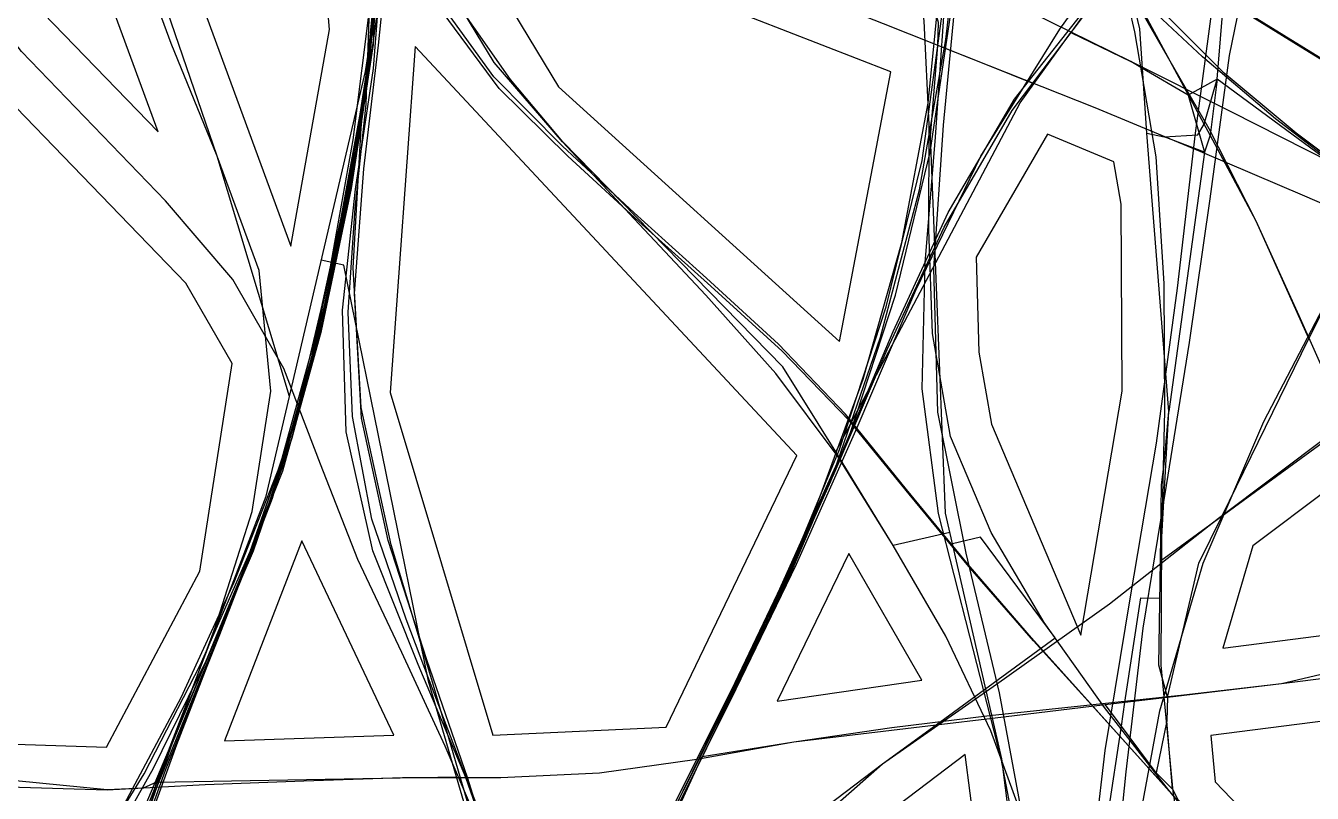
# Model space of a CAD drawing. Header units: metres. Extents: x 465982 to 489928, y 209046 to 231790.
# Drawn here: x 484948 to 486139, y 228002 to 228713 of the extents above; entities that cross this region are included whole.
import ezdxf

# ---------------------------------------------------------------- set-up
doc = ezdxf.new("R2010")
doc.units = ezdxf.units.M
for name, color, linetype in [('WOOL_PARCELS', 32, 'CONTINUOUS'), ('WOOL_ROADS_L1', 30, 'CONTINUOUS'), ('WOOL_ROADS_L2', 94, 'CONTINUOUS'), ('WOOL_THREADS', 8, 'CONTINUOUS')]:
    doc.layers.add(name, color=color, linetype=linetype)

msp = doc.modelspace()

# ---------------------------------------------------------------- linework, layer by layer
at = {"layer": 'WOOL_PARCELS'}
for points in [[(485193.329, 228508.942), (485229.22, 228709.508), (485219.144, 228825.299), (485199.672, 228887.24), (485034.173, 228942.175)], [(485070.328, 228614.91), (484969.014, 228890.692), (484912.165, 228839.863), (484925.184, 228765.05)], [(485701.535, 228420.626), (485748.907, 228670.439), (485335.664, 228831.359), (485441.195, 228656.564)], [(484900.131, 228048.535), (485022.452, 228044.527), (485109.025, 228207.687), (485138.799, 228400.196), (485096.14, 228474.668), (484824.891, 228755.255), (484732.674, 228574.284), (484703.778, 228454.75), (484686.055, 228328.314), (484687.282, 228081.935)], [(485380.356, 228055.779), (485541.034, 228063.121), (485661.825, 228314.974), (485308.586, 228693.797), (485285.148, 228373.244)], [(485924.968, 228148.371), (485963.246, 228374.53), (485962.32, 228547.656), (485955.561, 228587.009), (485894.224, 228612.489), (485828.031, 228498.683), (485830.543, 228410.666), (485842.217, 228343.785)], [(486056.349, 228136.379), (486207.706, 228155.804), (486154.86, 228284.472), (486084.254, 228231.333)], [(485131.699, 228050.598), (485288.582, 228055.782), (485203.468, 228235.824)], [(485643.873, 228087.322), (485777.843, 228106.88), (485710.018, 228224.019)], [(486181.786, 227874.634), (486250.374, 227967.36), (486233.603, 228079.565), (486045.257, 228055.392), (486049.322, 228012.626)], [(485626.215, 227470.001), (485832.714, 227555.991), (485854.74, 227751.315), (485817.841, 228037.712), (485614.47, 227883.559), (485495.182, 227716.046), (485540.857, 227601.883)]]:
    msp.add_lwpolyline(points, close=True, dxfattribs=at)
at = {"layer": 'WOOL_ROADS_L1'}
msp.add_lwpolyline([(486045.025, 226884.986), (485960.945, 227107.175), (485895.075, 227451.213), (485894.209, 227514.569), (485898.891, 227567.93), (485896.005, 227684.608), (485851.752, 228033.888), (485799.633, 228261.404), (485785.652, 228610.49), (485792.572, 228694.643), (485793.088, 228716.105), (485775.981, 228774.444), (485741.162, 228907.332), (485711.42, 228964.492), (485703.202, 228973.355), (485662.198, 229059.09), (485606.294, 229166.532), (485578.6, 229213.045)], dxfattribs=at)
at = {"layer": 'WOOL_ROADS_L2'}
for points in [[(485192.013, 228369.703), (485124.939, 228592.13), (485015.58, 228911.813)], [(485962.349, 228771.767), (485915.64, 228706.913), (485971.255, 228680.021)], [(485979.475, 228710.141), (485970.079, 228750.516), (485962.349, 228771.767)], [(485698.208, 228318.357), (485648.952, 228397.09), (485445.161, 228605.481), (485396.781, 228663.341), (485328.789, 228760.718)], [(486039.061, 228621.971), (485970.079, 228750.516)], [(486051.185, 228663.642), (486057.566, 228738.69)], [(486201.297, 228552.926), (486238.722, 228626.42), (486057.566, 228738.69)], [(485192.013, 228369.703), (485262.377, 228670.812), (485272.506, 228735.824)], [(485881.349, 228659.301), (485915.64, 228706.913)], [(485981.967, 228673.57), (485979.475, 228710.141)], [(485840.134, 228676.084), (485792.572, 228694.643)], [(485981.967, 228673.57), (485971.255, 228680.021)], [(485881.349, 228659.301), (485840.134, 228676.084)], [(485986.064, 228613.455), (485981.967, 228673.57)], [(486024.357, 228648.692), (485981.967, 228673.57)], [(485698.208, 228318.357), (485868.702, 228641.74), (485881.349, 228659.301)], [(486051.185, 228663.642), (486024.357, 228648.692)], [(486039.061, 228621.971), (486051.185, 228663.642)], [(486051.185, 228663.642), (486044.619, 228611.613), (486039.061, 228621.971)], [(486201.297, 228552.926), (486051.185, 228663.642)], [(486024.357, 228648.692), (486039.565, 228595.922), (486002.089, 228610.133)], [(485986.064, 228613.455), (486002.089, 228610.133), (486033.459, 228612.058), (486039.061, 228621.971)], [(486006.404, 228355.671), (485986.064, 228613.455)], [(486055.764, 228258.849), (486136.237, 228423.238), (486087.312, 228532.056), (486044.619, 228611.613), (486039.565, 228595.922), (486006.404, 228355.671)], [(486055.764, 228258.849), (486260.646, 228408.466), (486322.216, 228447.23), (486201.297, 228552.926)], [(486136.237, 228423.238), (486201.297, 228552.926)], [(485242.372, 228491.139), (485221.529, 228496.009)], [(485346.75, 228017.291), (485320.907, 228105.899), (485242.372, 228491.139)], [(485068.926, 228012.27), (485170.399, 228277.206), (485192.013, 228369.703)], [(485998.79, 228217.243), (486006.404, 228355.671)], [(486002.301, 228307.013), (486006.404, 228355.671)], [(485803.719, 228243.567), (485751.253, 228231.548), (485698.208, 228318.357)], [(485999.538, 228287.696), (486002.301, 228307.013)], [(485998.79, 228217.243), (485999.538, 228287.696)], [(485998.79, 228217.243), (486055.764, 228258.849)], [(486034.375, 228215.156), (486055.764, 228258.849)], [(485790.855, 228065.398), (485901.334, 228146.076), (485831.93, 228239.116)], [(485831.93, 228239.116), (485806.095, 228233.198)], [(486005.37, 228091.003), (485997.342, 228120.512), (485998.79, 228217.243)], [(486005.37, 228091.003), (486034.375, 228215.156)], [(485965.833, 228086.283), (485980.413, 228183.053)], [(485980.413, 228183.053), (485997.868, 228182.589)], [(486005.37, 228091.003), (486110.963, 228103.606), (486252.701, 228136.972)], [(485843.105, 228071.634), (485947.563, 228084.103)], [(485947.563, 228084.103), (485965.833, 228086.283)], [(485962.49, 228064.093), (485947.563, 228084.103)], [(485962.49, 228064.093), (485965.833, 228086.283)], [(485965.833, 228086.283), (486005.37, 228091.003)], [(486005.37, 228091.003), (486004.606, 228069.082), (485994.77, 228020.819)], [(485790.855, 228065.398), (485843.105, 228071.634)], [(485068.926, 228012.27), (485056.496, 228006.591), (485023.076, 228005.027), (484750.199, 228032.121), (484623.537, 228061.381)], [(485503.003, 227880.271), (485574.301, 228036.066), (485659.183, 228049.681), (485790.855, 228065.398)], [(485503.003, 227880.271), (485548.773, 227859.325), (485741.396, 228029.279), (485790.855, 228065.398)], [(485870.12, 227888.918), (485937.381, 227897.44), (485962.49, 228064.093)], [(486009.935, 228005.743), (485994.77, 228020.819), (485962.49, 228064.093)], [(486009.935, 228005.743), (486004.606, 228069.082)], [(484961.103, 227469.75), (484975.549, 227632.469), (485068.926, 228012.27)], [(485068.926, 228012.27), (485346.75, 228017.291)], [(485363.795, 227687.947), (485393.575, 227856.739), (485346.75, 228017.291)], [(486009.935, 228005.743), (486014.987, 227995.585), (486178.53, 227809.634)]]:
    msp.add_lwpolyline(points, dxfattribs=at)
at = {"layer": 'WOOL_THREADS'}
for points in [[(485499.268, 226923.775), (485585.471, 227037.671), (485670.306, 227152.938), (485752.077, 227270.126), (485828.193, 227391.052), (485891.097, 227518.939), (485931.91, 227655.436), (485952.849, 227796.704), (485972.258, 227938.173), (485998.163, 228078.332), (486038.357, 228215.099), (486094.44, 228346.362), (486160.584, 228472.973), (486227.038, 228598.924), (486290.399, 228726.63), (486354.649, 228854.08), (486416.121, 228982.632), (486475.369, 229112.339), (486534.433, 229242.229), (486594.382, 229371.455), (486666.124, 229494.564), (486750.578, 229608.864), (486828.848, 229727.849)], [(484890.286, 226907.668), (484984.653, 227010.559), (485080.879, 227111.773), (485171.341, 227218.241), (485251.017, 227332.814), (485319.108, 227454.366), (485377.831, 227580.608), (485428.296, 227710.14), (485478.847, 227839.47), (485538.966, 227964.899), (485600.975, 228089.256), (485661.499, 228214.338), (485717.745, 228340.855), (485772.071, 228467.955), (485832.293, 228592.357), (485905.574, 228709.796), (485986.2, 228822.055), (486062.068, 228938.076), (486124.519, 229062.002), (486170.237, 229192.841), (486207.47, 229326.483), (486254.804, 229456.254), (486298.078, 229587.753)], [(485460.687, 226874.538), (485546.475, 226989.616), (485631.478, 227105.506), (485713.38, 227223.547), (485788.667, 227345.747), (485851.662, 227474.876), (485894.354, 227612.195), (485915.685, 227754.792), (485930.796, 227898.21), (485947.508, 228041.647), (485970.993, 228183.859), (485995.123, 228326.429), (486014.6, 228469.82), (486031.049, 228613.506), (486050.262, 228756.5), (486085.991, 228896.621), (486127.767, 229035.096), (486167.116, 229174.486), (486204.728, 229314.448), (486252.349, 229450.602), (486298.078, 229587.753)], [(485519.046, 226935.492), (485591.921, 227047.162), (485669.718, 227155.68), (485746.488, 227264.69), (485818.684, 227376.949), (485878.856, 227496.028), (485920.468, 227622.862), (485939.816, 227755.339), (485953.432, 227888.634), (485967.104, 228021.845), (485982.78, 228154.77), (486004.306, 228287.137), (486025.528, 228419.693), (486044.71, 228552.629), (486062.637, 228685.381), (486089.494, 228816.856), (486123.976, 228946.104), (486158.068, 229075.274), (486186.477, 229205.524), (486214.907, 229335.744), (486258.01, 229461.055), (486298.078, 229587.753)], [(484902.875, 226920.801), (484996.644, 227021.149), (485090.779, 227120.889), (485178.482, 227226.404), (485255.582, 227339.796), (485321.684, 227459.827), (485379.166, 227584.214), (485429.045, 227711.691), (485479.113, 227838.967), (485538.276, 227962.522), (485598.978, 228085.144), (485657.704, 228208.659), (485710.994, 228334.269), (485753.293, 228463.564), (485785.301, 228596.074), (485805.393, 228730.91), (485818.549, 228866.894), (485832.038, 229002.765), (485855.972, 229137.277), (485897.873, 229267.513), (485962.894, 229387.257), (486025.854, 229508.781)], [(484997.485, 227922.633), (485057.417, 228019.831), (485109.592, 228121.348), (485155.69, 228225.827), (485193.177, 228333.543), (485222.47, 228443.712), (485246.439, 228555.185), (485265.528, 228667.71), (485274.482, 228781.395), (485280.008, 228894.892), (485299.564, 229006.25), (485364.117, 229097.897), (485457.01, 229161.915), (485559.453, 229209.453), (485665.407, 229249.965), (485771.49, 229291.094), (485872.973, 229341.942), (485959.851, 229415.303), (486025.854, 229508.781)], [(485036.584, 227986.977), (485091.609, 228090.68), (485140.758, 228197.543), (485183.692, 228306.911), (485214.781, 228420.134), (485239.946, 228535.183), (485261.294, 228651.268), (485274.505, 228768.511), (485285.791, 228885.662), (485311.736, 228999.877), (485378.145, 229095.248), (485473.551, 229162.386), (485579.59, 229211.59), (485689.519, 229252.571), (485799.689, 229292.041), (485909.42, 229333.01), (486017.781, 229377.866), (486122.27, 229431.416), (486216.837, 229501.788)], [(485157.544, 226854.641), (485161.688, 226994.954), (485184.948, 227133.465), (485231.702, 227265.646), (485290.567, 227393.035), (485349.456, 227520.437), (485404.324, 227649.741), (485454.198, 227781.131), (485509.55, 227910.446), (485572.914, 228036.271), (485635.787, 228162.451), (485693.581, 228291.235), (485739.4, 228424.517), (485775.398, 228561.125), (485799.816, 228700.296), (485816.375, 228840.861), (485832.906, 228981.273), (485858.41, 229120.585), (485898.851, 229256.527), (485962.609, 229382.21), (486025.854, 229508.781)], [(485495.288, 226866.02), (485557.237, 226983.635), (485629.38, 227095.631), (485703.176, 227206.501), (485773.125, 227319.682), (485833.374, 227438.389), (485873.476, 227565.341), (485888.423, 227697.893), (485887.38, 227831.183), (485873.991, 227963.837), (485849.714, 228094.877), (485818.659, 228224.331), (485792.657, 228355.06), (485788.857, 228488.175), (485797.687, 228621.008), (485810.311, 228753.406), (485822.377, 228885.667), (485837.234, 229017.453), (485862.335, 229147.843), (485903.5, 229273.962), (485965.64, 229390.47), (486025.854, 229508.781)], [(486136.878, 226951.497), (486132.973, 227069.313), (486127.436, 227187.096), (486118.037, 227304.748), (486102.062, 227421.732), (486079.66, 227537.686), (486061.536, 227653.951), (486047.24, 227770.625), (486028.947, 227887.152), (486010.554, 228003.506), (485999.433, 228120.488), (485999.924, 228238.325), (486002.802, 228356.204), (486002.172, 228474.13), (485994.783, 228591.747), (485974.881, 228707.608), (485948.669, 228822.062), (485926.487, 228937.846), (485917.382, 229055.283), (485924.606, 229172.897), (485946.165, 229288.599), (485986.228, 229398.297), (486025.854, 229508.781)], [(484807.392, 226849.624), (484872.878, 226967.396), (484917.639, 227094.524), (484938.519, 227227.963), (484948.667, 227362.653), (484958.726, 227497.442), (484974.319, 227631.906), (484996.772, 227765.443), (485031.651, 227896.1), (485077.247, 228023.444), (485127.539, 228149.076), (485176.417, 228275.222), (485212.511, 228405.234), (485241.165, 228537.297), (485265.853, 228670.457), (485284.346, 228804.387), (485311.012, 228936.635), (485366.371, 229059.871), (485462.589, 229154.441), (485572.974, 229232.24), (485678.509, 229317.494), (485763.171, 229424.214)], [(485011.942, 227928.699), (485066.094, 228025.235), (485114.746, 228124.748), (485158.626, 228226.529), (485194.542, 228331.267), (485222.608, 228438.241), (485245.652, 228546.514), (485263.765, 228655.97), (485271.901, 228766.741), (485275.612, 228877.517), (485290.28, 228987.064), (485346.989, 229080.593), (485434.122, 229147.143), (485531.983, 229197.869), (485627.985, 229251.909), (485708.515, 229327.194), (485763.171, 229424.214)], [(485155.37, 226900.865), (485165.869, 227039.565), (485199.203, 227174.576), (485250.207, 227303.863), (485308.173, 227430.278), (485364.454, 227557.452), (485417.025, 227686.112), (485468.304, 227815.105), (485528, 227940.65), (485589.069, 228065.56), (485648.004, 228191.871), (485701.6, 228320.514), (485744.782, 228452.77), (485778.027, 228588.206), (485796.995, 228726.416), (485803.387, 228865.974), (485799.992, 229005.602), (485793.022, 229145.444), (485780.849, 229285.133), (485763.171, 229424.214)], [(485165.423, 226919.454), (485178.402, 227050.12), (485209.591, 227177.555), (485255.169, 227300.487), (485307.867, 227420.592), (485360.202, 227540.926), (485410.217, 227662.209), (485456.833, 227784.808), (485508.318, 227905.689), (485566.327, 228023.74), (485623.842, 228142.04), (485677.892, 228262.209), (485723.371, 228385.598), (485759.072, 228512.256), (485783.56, 228641.392), (485796.537, 228772.161), (485800.062, 228903.302), (485795.446, 229034.103), (485784.584, 229164.616), (485774.839, 229294.447), (485763.171, 229424.214)], [(486166.371, 228356.216), (486127.092, 228444.269), (486087.312, 228532.056), (486043.782, 228617.645), (485996.033, 228700.701), (485948.534, 228783.76), (485902.475, 228867.838), (485864.449, 228955.911), (485839.453, 229048.615), (485819.588, 229142.51), (485800.259, 229236.66), (485780.937, 229329.789), (485763.171, 229424.214)], [(486051.496, 226890.21), (486003.671, 226997.556), (485960.945, 227107.175), (485926.612, 227219.681), (485901.797, 227334.588), (485895.075, 227451.213), (485898.097, 227567.919), (485896.154, 227685.123), (485887.959, 227802.265), (485872.955, 227918.725), (485851.308, 228034.236), (485822.104, 228147.652), (485793.002, 228261.054), (485778.065, 228376.69), (485780.904, 228493.36), (485790.371, 228609.71), (485798.25, 228726.042), (485800.64, 228842.812), (485797.426, 228959.573), (485791.826, 229076.431), (485783.139, 229193.188), (485774.047, 229308.549), (485763.171, 229424.214)], [(484679.507, 226858.571), (484710.631, 226986.195), (484756.67, 227109.597), (484810.161, 227230.047), (484864.248, 227350.261), (484909.782, 227473.727), (484944.383, 227600.782), (484974.391, 227729.246), (485009.855, 227856.226), (485054.377, 227980.385), (485105.534, 228102.023), (485155.99, 228224.166), (485197.565, 228349.423), (485227.815, 228477.657), (485251.036, 228607.415), (485267.282, 228738.106), (485279.139, 228869.027), (485304.565, 228997.809), (485371.681, 229109.824), (485452.078, 229212.891), (485507.969, 229331.971)], [(484816.146, 226844.803), (484874.195, 226969.888), (484915.545, 227101.553), (484936.861, 227238.239), (484949.048, 227375.968), (484961.763, 227513.489), (484980.056, 227650.11), (485004.874, 227785.487), (485041.223, 227917.988), (485087.611, 228047.01), (485137.143, 228174.782), (485185.229, 228303.083), (485220.637, 228435.33), (485247.948, 228569.515), (485268.817, 228705.025), (485282.844, 228841.209), (485306.715, 228975.899), (485368.118, 229097.521), (485447.182, 229208.795), (485507.969, 229331.971)], [(485166.323, 226849.115), (485174.992, 226979.143), (485194.71, 227108.125), (485231.83, 227232.889), (485278.921, 227354.094), (485326.631, 227474.95), (485366.903, 227598.207), (485390.808, 227725.51), (485387.268, 227855.002), (485360.414, 227982.21), (485323.75, 228107.168), (485286.261, 228232.173), (485258.466, 228359.411), (485250.894, 228488.866), (485258.42, 228618.199), (485270.929, 228747.008), (485285.358, 228875.37), (485314.184, 229001.115), (485379.761, 229111.338), (485455.58, 229214.419), (485507.969, 229331.971)], [(485468.732, 226870.286), (485490.451, 226983.417), (485495.053, 227098.843), (485484.441, 227214.539), (485470.084, 227329.917), (485455.609, 227445.307), (485438.479, 227560.317), (485427.377, 227675.811), (485414.934, 227790.962), (485391.792, 227904.65), (485357.322, 228015.735), (485319.273, 228125.638), (485283.299, 228236.23), (485258.811, 228349.563), (485252.302, 228465.112), (485260.742, 228580.545), (485274.537, 228695.252), (485286.213, 228809.915), (485303.167, 228923.85), (485337.713, 229033.864), (485400.274, 229130.081), (485464.357, 229224.921), (485507.969, 229331.971)], [(486194.032, 228561.386), (486124.475, 228613.584), (486057.806, 228669.106), (485996.64, 228730.296), (485939.75, 228795.249), (485884.983, 228862.475), (485833.978, 228932.353), (485785.126, 229003.68), (485736.444, 229075.532), (485682.572, 229144.059), (485620.802, 229203.785), (485558.354, 229261.792), (485507.969, 229331.971)], [(486195.136, 227784.025), (486131.564, 227856.77), (486067.584, 227929.989), (486006.287, 228005.149), (485946.893, 228081.449), (485891.028, 228160.144), (485841.85, 228243.461), (485804.122, 228332.555), (485787.497, 228427.807), (485784.086, 228524.441), (485784.392, 228621.164), (485779.919, 228717.647), (485766.537, 228813.683), (485741.162, 228907.332), (485702.089, 228996.269), (485654.269, 229081.014), (485603.399, 229164.154), (485552.332, 229245.555), (485507.969, 229331.971)], [(484713.854, 226890.314), (484752.741, 227020.347), (484796.975, 227148.753), (484844.813, 227275.815), (484888.986, 227404.111), (484925.87, 227534.491), (484958.871, 227665.855), (484993.377, 227796.616), (485035.663, 227924.981), (485084.603, 228050.686), (485136.268, 228175.277), (485185.777, 228300.707), (485221.548, 228430.553), (485249.561, 228562.417), (485269.982, 228695.749), (485275.17, 228830.227), (485270.267, 228964.648), (485269.508, 229098.302), (485256.588, 229232.801)], [(484953.26, 226868.421), (484959.375, 226995.407), (484967.866, 227122.355), (484965.587, 227249.859), (484961.613, 227377.244), (484963.325, 227504.404), (484973.704, 227631.179), (484992.59, 227756.934), (485024.012, 227880.046), (485066.184, 227999.868), (485113.854, 228117.746), (485161.728, 228235.619), (485200.842, 228356.366), (485230.592, 228479.368), (485255.074, 228603.528), (485271.472, 228728.913), (485275.812, 228855.17), (485272.154, 228981.473), (485272.149, 229106.802), (485256.588, 229232.801)], [(485441.44, 226900.631), (485438.562, 227013.719), (485417.647, 227125.706), (485393.525, 227237.055), (485374.559, 227349.235), (485374.686, 227462.488), (485391.381, 227574.288), (485409.199, 227685.681), (485412.119, 227798.282), (485392.803, 227909.596), (485355.307, 228016.646), (485311.131, 228121.19), (485269.235, 228226.64), (485244.535, 228336.892), (485241.106, 228449.632), (485253.186, 228561.731), (485269.735, 228673.344), (485278.409, 228785.663), (485279.792, 228897.959), (485276.464, 229010), (485273.627, 229121.22), (485256.588, 229232.801)], [(486221.492, 228636.573), (486132.755, 228690.668), (486044.61, 228745.349), (485957.423, 228800.424), (485870.538, 228856.368), (485784.103, 228912.672), (485696.997, 228968.172), (485609.05, 229022.867), (485520.725, 229077.156), (485432.694, 229128.709), (485344.879, 229179.168), (485256.588, 229232.801)], [(486175.848, 228572.601), (486105.405, 228626.761), (486037.553, 228684.291), (485972.812, 228745.189), (485908.487, 228806.598), (485845.84, 228869.682), (485784.79, 228934.134), (485721.164, 228996.509), (485652.693, 229054.145), (485580.105, 229106.468), (485498.844, 229140.667), (485412.913, 229155.355), (485330.139, 229182.636), (485256.588, 229232.801)], [(485875.04, 227968.679), (485841.691, 228059.907), (485799.942, 228147.458), (485751.253, 228231.548), (485700.185, 228313.527), (485642.515, 228391.035), (485577.709, 228463.451), (485511.232, 228534.331), (485444.954, 228605.41), (485381.52, 228679.064), (485331.555, 228761.822), (485300.452, 228852.848), (485284.139, 228947.687), (485278.657, 229042.813), (485273.08, 229137.462), (485256.588, 229232.801)], [(485090.99, 226945.924), (485059.873, 227054.691), (485030.365, 227163.953), (485003.42, 227274.138), (484984.398, 227385.733), (484975.783, 227498.358), (484978.43, 227611.358), (484990.916, 227723.952), (485014.064, 227834.736), (485046.554, 227943.122), (485084.126, 228049.575), (485123.138, 228155.496), (485157.514, 228263.045), (485174.743, 228374.441), (485163.799, 228486.309), (485124.939, 228592.13), (485082.339, 228696.64), (485043.415, 228802.593), (485015.58, 228911.813), (485024.67, 229022.031), (485033.666, 229133.387)], [(486157.345, 228586.105), (486064.249, 228633.25), (485971.255, 228680.021), (485877.885, 228726.077), (485784.117, 228771.793), (485689.84, 228816.947), (485595.099, 228861.989), (485500.427, 228907.326), (485405.868, 228952.997), (485312.306, 228998.556), (485219.404, 229042.059), (485126.264, 229085.887), (485033.666, 229133.387)], [(486182.554, 227815.899), (486121.632, 227880.32), (486059.75, 227944.785), (486000.296, 228011.264), (485940.833, 228077.402), (485881.247, 228143.198), (485822.812, 228210.348), (485766.077, 228279.029), (485709.976, 228347.605), (485648.254, 228411.428), (485582.16, 228471.774), (485515.734, 228531.746), (485449.876, 228592.277), (485386.284, 228655.003), (485333.579, 228726.184), (485299.856, 228807.486), (485274.846, 228891.554), (485235.752, 228969.742), (485170.338, 229026.305), (485095.856, 229070.811), (485033.666, 229133.387)], [(485369.429, 227980.568), (485334.634, 228071.81), (485300.165, 228163.356), (485268.331, 228255.806), (485250.461, 228351.164), (485246.333, 228447.805), (485252.885, 228544.189), (485263.034, 228640.45), (485266.432, 228737.04), (485258.079, 228833.017), (485229.22, 228924.82), (485172.19, 229001.408), (485100.278, 229063.593), (485033.666, 229133.387)], [(486229.259, 228513.183), (486132.556, 228555.099), (486035.591, 228596.49), (485938.162, 228636.964), (485840.134, 228676.084), (485742.342, 228714.987), (485643.97, 228753.647), (485545.521, 228791.983), (485447.005, 228829.979), (485348.468, 228867.842), (485251.501, 228906.397), (485153.524, 228944.133), (485054.722, 228976.929), (484956.305, 229008.157), (484857.884, 229043.41)], [(486182.754, 227815.628), (486121.345, 227880.573), (486058.929, 227945.514), (485999.054, 228012.578), (485939.204, 228079.355), (485879.275, 228145.897), (485820.552, 228213.937), (485763.452, 228283.525), (485707.052, 228353.18), (485644.936, 228417.923), (485578.292, 228479.066), (485511.225, 228539.848), (485444.873, 228601.451), (485381.152, 228665.731), (485328.836, 228738.806), (485293.095, 228820.731), (485258.423, 228902.814), (485201.805, 228971.489), (485117.184, 228998.536), (485028.393, 228998.599), (484939.563, 229004.33), (484857.884, 229043.41)], [(485373.978, 227957.899), (485336.196, 228045.674), (485296.056, 228132.296), (485255.285, 228218.538), (485220.655, 228306.935), (485186.933, 228395.55), (485139.658, 228478.08), (485077.051, 228550.768), (485010.491, 228620.036), (484943.677, 228689.15), (484885.13, 228765.066), (484869.165, 228856.808), (484874.371, 228949.842), (484857.884, 229043.41)], [(484884.699, 226908.453), (484968.928, 227000.536), (485054.872, 227091.24), (485138.456, 227184.334), (485214.524, 227283.576), (485281.099, 227389.529), (485338.779, 227500.587), (485389.975, 227614.71), (485435.008, 227731.072), (485481.135, 227846.912), (485534.948, 227959.701), (485589.75, 228071.884), (485644.289, 228184.486), (485696.667, 228298.105), (485745.537, 228413.012), (485798.486, 228526.365), (485861.432, 228634.59), (485937.045, 228734.504), (486012.841, 228834.059), (486088.329, 228934.099), (486161.862, 229035.641)], [(484851.44, 226863.413), (484932.97, 226953.862), (485016.595, 227042.565), (485101.006, 227130.412), (485178.599, 227224.116), (485246.928, 227324.642), (485307.215, 227430.064), (485359.673, 227539.576), (485406.348, 227651.626), (485447.807, 227765.748), (485493.301, 227878.601), (485546.846, 227988.392), (485601.289, 228097.512), (485653.971, 228207.355), (485703.97, 228318.069), (485751.055, 228429.766), (485802.179, 228540.015), (485863.485, 228644.957), (485938.516, 228740.613), (486013.064, 228836.299), (486086.308, 228933.142), (486156.577, 229032.314)], [(484898.074, 226919.548), (484985.446, 227012.405), (485073.997, 227104.236), (485157.226, 227200.9), (485231.526, 227304.635), (485297.478, 227413.908), (485356.492, 227527.294), (485413.663, 227641.808), (485474.235, 227754.653), (485548.773, 227859.325), (485638.661, 227951.407), (485741.396, 228029.279), (485846.796, 228103.17), (485951.607, 228177.327), (486052.587, 228256.884), (486155.449, 228334.299)], [(484310.598, 228159.171), (484396.641, 228126.706), (484484.107, 228098.337), (484572.512, 228073.168), (484660.521, 228050.31), (484750.199, 228032.121), (484840.743, 228017.913), (484931.782, 228008.019), (485023.076, 228005.027), (485113.84, 228010.06), (485205.206, 228013.548), (485296.676, 228016.57), (485387.808, 228016.62), (485479.062, 228020.79), (485569.405, 228033.654), (485659.183, 228049.681), (485749.787, 228062.908), (485840.258, 228073.867), (485930.433, 228083.641), (486020.497, 228093.098), (486110.963, 228103.606), (486201.479, 228115.224)]]:
    msp.add_lwpolyline(points, dxfattribs=at)

doc.saveas('drawing.dxf')
